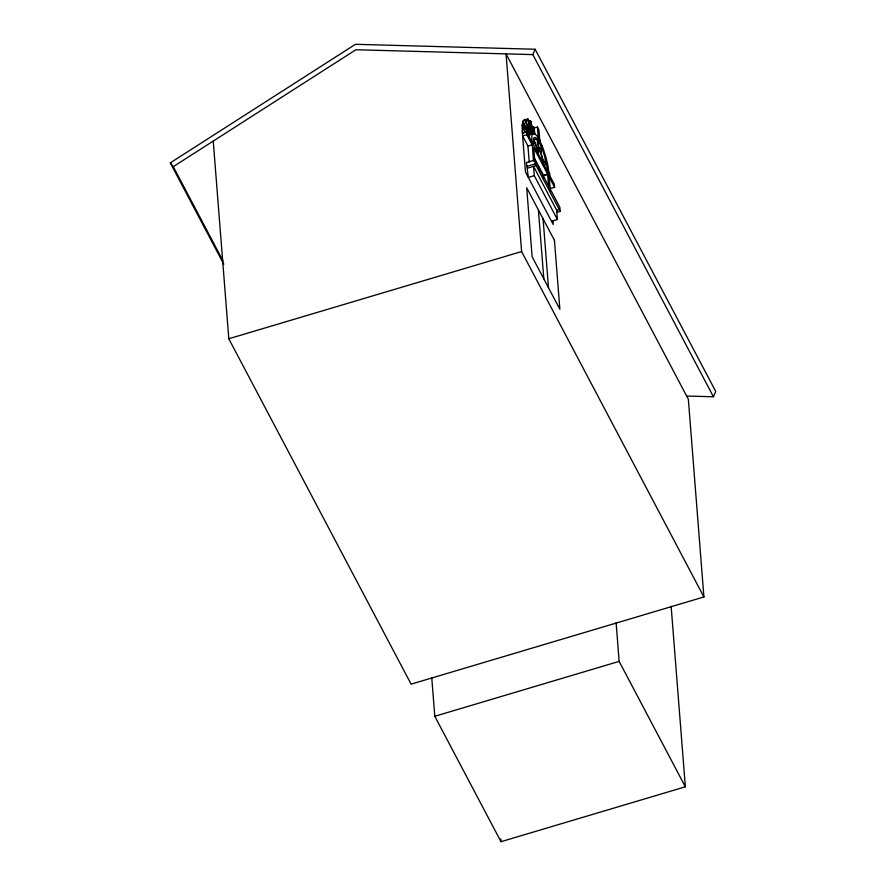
<?xml version="1.0" encoding="UTF-8"?>
<svg xmlns="http://www.w3.org/2000/svg" width="886" height="886" viewBox="0 0 886 886"><rect width="100%" height="100%" fill="white"/><g stroke="black" fill="none" stroke-linecap="round" stroke-linejoin="round"><path stroke-width="1.33" d="M539.508 142.602L539.829 140.32L539.009 138.205M528.255 136.333L523.969 123.885L522.397 124.361L524.202 129.101M523.571 120.551L525.487 119.975L530.182 134.506L528.067 135.27M533.649 138.958L537.536 148.77L537.425 152.292M543.34 165.294L546.429 164.375L543.107 160.864L540.67 152.348L541.579 147.718L538.444 148.649M527.004 131.848L527.259 128.093L526.594 132.092L525.01 132.568L522.197 125.358L523.039 121.083L524.778 119.333L527.292 120.219M686.639 396.042L713.44 396.773L532.851 54.611L535.122 49.251L355.463 44.3L170.289 162.858L223.826 264.294M713.44 396.773L715.711 391.413L535.122 49.251M529.518 126.753L525.675 128.57L523.194 120.917L525.487 119.975M537.536 148.77L539.153 149.346L540.67 152.348M528.233 128.47L529.706 127.495L528.621 122.645M170.289 162.858L173.279 166.668L355.884 49.738L532.851 54.611M531.888 133.875L528.067 119.167L525.553 119.599L527.591 127.318L529.629 126.72L532.42 128.791M526.029 119.776L528.067 119.167M530.958 121.537L530.349 120.839L528.377 121.426L530.825 121.371L533.283 133.044M523.781 124.893L522.197 125.358L522.308 131.87L525.453 171.95L553.196 224.512L552.975 220.703M533.372 134.074L534.701 133.72L534.247 127.961L533.571 126.842L532.497 127.185L530.935 124.572M534.247 127.961L537.403 127.019L538.943 129.932L539.807 140.885M529.983 129.378L531.954 128.791L530.249 127.662M531.678 129.821L532.575 129.555M522.408 133.144L526.583 131.892L531.899 141.959M526.583 131.892L526.805 134.727L522.629 135.979L527.934 146.035L529.208 162.116M529.44 134.295L531.412 133.708L527.591 119.001M533.571 133.31L534.635 132.989M533.306 133.509L534.701 133.72M533.771 139.855L536.949 138.914L538.81 148.97M538.876 140.608L539.829 140.32M537.16 143.1L539.275 142.469A20.389 4.208 73.4 0 1 546.872 165.948L548.788 187.699M527.934 146.035L532.121 144.795L526.805 134.727M540.859 145.714L541.756 145.448L542.066 146.234L542.575 147.807L541.667 148.073M535.277 150.111L537.392 149.479L533.505 139.667M537.868 152.049L539.984 151.417A7.741 1.595 73.4 0 1 542.863 160.333L543.218 163.257M541.113 153.333L541.579 147.718M556.574 212.374L560.196 211.289L559.874 207.357L534.889 160.012L526.417 162.537L528.344 177.421L534.28 175.661L533.549 166.369L556.663 210.17L557.394 219.462L551.469 221.223M545.056 159.026L545.964 158.749M542.896 159.823L546.108 162.769L546.429 164.375M543.107 160.864L543.594 163.976M526.716 166.435L535.188 163.91L534.889 160.012M527.613 168.13L536.085 165.616M548.412 173.246L549.475 172.925L549.885 174.941L548.811 175.262L548.988 176.137M543.506 175.605L547.736 174.343L533.737 147.729L534.79 161.13M550.372 188.574L554.614 187.311L554.381 184.377L549.065 174.32M556.663 210.17L559.21 209.417M228.798 338.751L521.61 251.546L506.05 53.88L688.356 399.287L703.905 596.954L411.104 684.158L228.798 338.751L213.238 141.073M671.145 606.312L685.343 786.801L500.989 841.7L434.793 716.287L619.148 661.377L616.113 622.803M534.103 161.064L533.782 157.021L543.495 175.406L547.736 174.254M539.275 142.469L535.941 137.784L534.668 137.341L533.793 138.216L533.505 144.872L547.515 171.397M547.902 170.898L549.475 172.925M532.364 130.807L534.446 133.753L533.571 126.842M532.231 130.087L534.38 133.188M549.298 177.255L554.614 187.311M535.188 163.91L560.196 211.289M534.28 175.661L557.394 219.462M521.61 251.546L703.905 596.954M619.148 661.377L685.343 786.801M173.279 166.668L222.94 260.761M522.297 131.228L523.404 133.365M523.969 123.885L529.13 137.441M525.121 120.341L529.906 135.137M526.805 132.058L527.978 135.713M527.79 128.071L529.108 133.055M547.98 171.12L548.19 172.183M530.349 120.839L532.907 133.509M537.503 139.534L539.153 149.346M532.497 127.163L533.139 132.247M550.35 190.634L548.323 167.986A24.985 5.15 73.4 0 0 541.28 144.019L536.85 135.624L533.372 132.933L532.298 134.007L531.777 136.654L533.438 160.842M543.495 175.406L543.716 178.274M537.403 127.019L538.267 137.972M539.197 167.266L539.408 169.957M543.074 218.798L548.489 287.728M537.802 153.012L537.736 150.62A7.741 1.595 73.4 0 1 539.984 151.417M533.272 129.533L533.472 132.058M538.4 209.949L543.827 278.88M500.767 838.942L500.989 841.7M431.759 677.701L434.793 716.287M554.448 240.35L526.705 187.788L532.132 256.73L559.874 309.292L554.448 240.35"/></g></svg>
